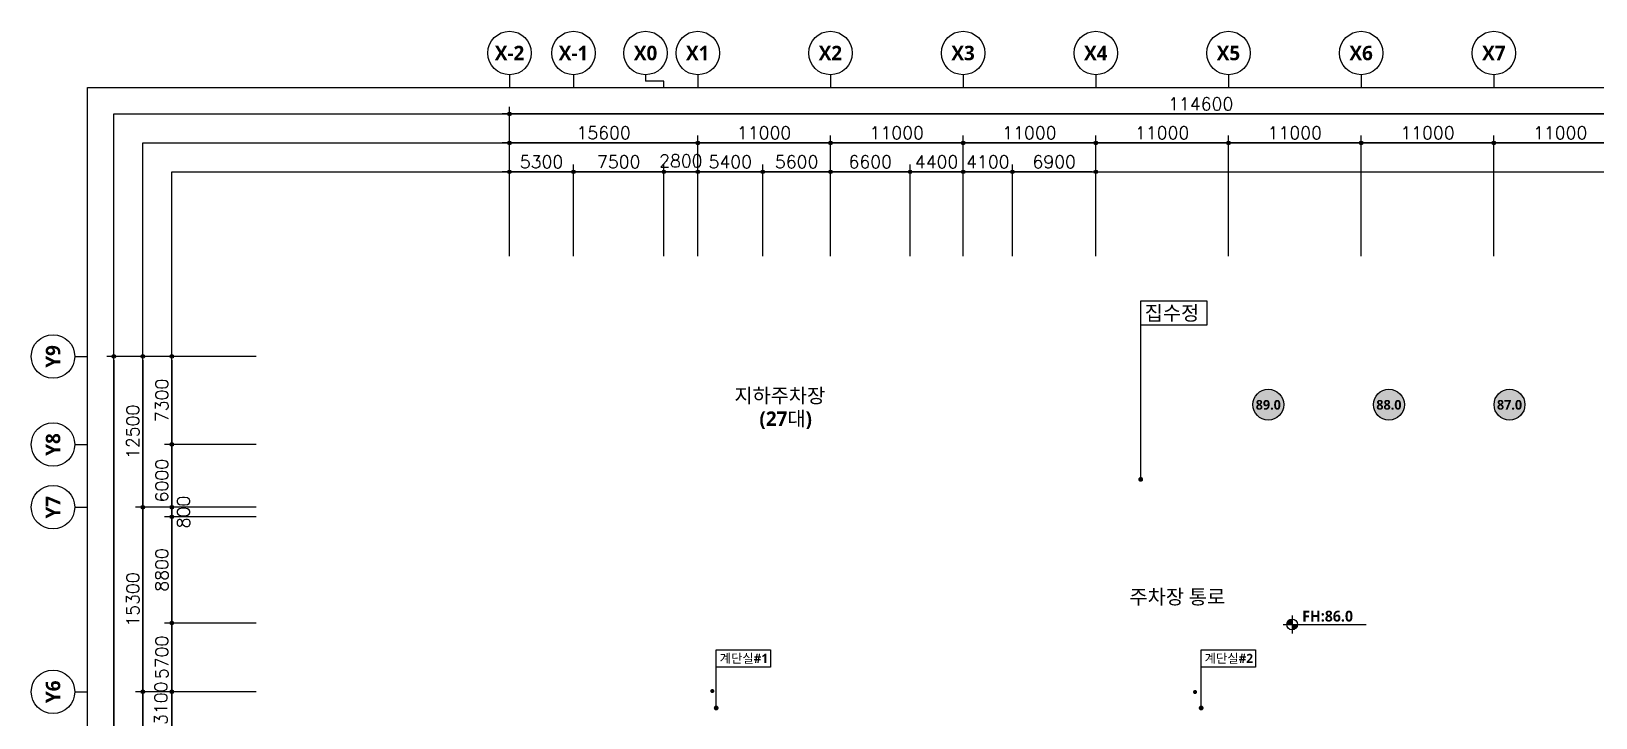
# Model space of a CAD drawing. Header units: millimetres. Extents: x 7833 to 190005487, y 7641 to 455456909.
# Drawn here: x 28132 to 157827, y 112766 to 169666 of the extents above; entities that cross this region are included whole.
import ezdxf
from ezdxf.enums import TextEntityAlignment as Align

# ---------------------------------------------------------------- set-up
doc = ezdxf.new("R2010")
doc.units = ezdxf.units.MM
doc.header["$LTSCALE"] = 200
doc.header["$MEASUREMENT"] = 0
doc.header["$PDSIZE"] = -10
doc.layers.get('0').update_dxf_attribs({"linetype": 'CONTINUOUS'})
doc.layers.get('Defpoints').update_dxf_attribs({"color": 153, "linetype": 'CONTINUOUS'})
for name, color, linetype in [('A-ANNO-TEXT2', 3, 'CONTINUOUS'), ('X-SEC-종$0$A-ST-AXIS-BUB', 7, 'CONTINUOUS'), ('도로레벨', 5, 'CONTINUOUS')]:
    doc.layers.add(name, color=color, linetype=linetype)
doc.layers.add('A-XXXX-SYMB', color=7, linetype='CONTINUOUS', lineweight=25)
doc.layers.add('Defpoint', color=161, linetype='CONTINUOUS', plot=False)
doc.styles.add('SH_대대리576', font='')
doc.styles.get("Standard").update_dxf_attribs({"font": 'SIMPLEX.shx'})
doc.styles.get('SH_대대리576').set_extended_font_data('NanumGothic', bold=True)
doc.dimstyles.new('SHP 600', dxfattribs={"dimscale": 300, "dimtxt": 3.5, "dimasz": 1, "dimexe": 2, "dimexo": 2, "dimgap": 1, "dimtad": 1, "dimdec": 0, "dimzin": 0, "dimdsep": 46, "dimtxsty": 'Standard', "dimblk": 'DIMDOT', "dimcen": 0.09, "dimclrt": 3, "dimadec": 0, "dimazin": 1, "dimtfac": 1, "dimtdec": 0, "dimtix": 1, "dimtmove": 2, "dimatfit": 0, "dimldrblk": 'DIMDOT', "dimfxl": 1, "dimtolj": 1, "dimtzin": 0, "dimarcsym": 0})

# ---------------------------------------------------------------- blocks, each defined once
blk = doc.blocks.new('DIMDOT')
at = {"color": 0}
blk.add_line((-2, 0), (2, 0), dxfattribs=at)
for radius in [0.5, 0.25]:
    blk.add_circle((0, 0), radius, dxfattribs=at)
blk = doc.blocks.new('*D1885')
at = {"color": 0, "lineweight": -2}
for p, q in [((46782, 142716), (34382, 142716)), ((34982, 142416), (34982, 58216)), ((46782, 57916), (34382, 57916))]:
    blk.add_line(p, q, dxfattribs=at)
at = {"layer": 'Defpoints', "color": 0}
for p in [(47382, 142716), (34982, 57916), (47382, 57916)]:
    blk.add_point(p, dxfattribs=at)
at = {"color": 0, "linetype": 'ByBlock', "lineweight": -2, "xscale": 300, "yscale": 300, "zscale": 300}
for p, rotation in [((34982, 142716), 90), ((34982, 57916), 270)]:
    blk.add_blockref('DIMDOT', p, dxfattribs=dict(at, rotation=rotation))
at = {"color": 3, "insert": (34156, 100316), "char_height": 1050, "attachment_point": 5, "rotation": 90}
blk.add_mtext('\\A1;84800', dxfattribs=at)
blk = doc.blocks.new('*D1890')
at = {"color": 0, "lineweight": -2}
for p, q in [((46782, 114916), (36782, 114916)), ((37382, 114616), (37382, 102716)), ((46782, 102416), (36782, 102416))]:
    blk.add_line(p, q, dxfattribs=at)
at = {"layer": 'Defpoints', "color": 0}
for p in [(47382, 114916), (37382, 102416), (47382, 102416)]:
    blk.add_point(p, dxfattribs=at)
at = {"color": 0, "linetype": 'ByBlock', "lineweight": -2, "xscale": 300, "yscale": 300, "zscale": 300}
for p, rotation in [((37382, 114916), 90), ((37382, 102416), 270)]:
    blk.add_blockref('DIMDOT', p, dxfattribs=dict(at, rotation=rotation))
at = {"color": 3, "insert": (36556, 108666), "char_height": 1050, "attachment_point": 5, "rotation": 90}
blk.add_mtext('\\A1;12500', dxfattribs=at)
blk = doc.blocks.new('*D1891')
at = {"color": 0, "lineweight": -2}
for p, q in [((46782, 130216), (36782, 130216)), ((37382, 129916), (37382, 115216)), ((46782, 114916), (36782, 114916))]:
    blk.add_line(p, q, dxfattribs=at)
at = {"layer": 'Defpoints', "color": 0}
for p in [(47382, 130216), (37382, 114916), (47382, 114916)]:
    blk.add_point(p, dxfattribs=at)
at = {"color": 0, "linetype": 'ByBlock', "lineweight": -2, "xscale": 300, "yscale": 300, "zscale": 300}
for p, rotation in [((37382, 130216), 90), ((37382, 114916), 270)]:
    blk.add_blockref('DIMDOT', p, dxfattribs=dict(at, rotation=rotation))
at = {"color": 3, "insert": (36556, 122566), "char_height": 1050, "attachment_point": 5, "rotation": 90}
blk.add_mtext('\\A1;15300', dxfattribs=at)
blk = doc.blocks.new('*D1892')
at = {"color": 0, "lineweight": -2}
for p, q in [((46782, 142716), (36782, 142716)), ((37382, 142416), (37382, 130516)), ((46782, 130216), (36782, 130216))]:
    blk.add_line(p, q, dxfattribs=at)
at = {"layer": 'Defpoints', "color": 0}
for p in [(47382, 142716), (37382, 130216), (47382, 130216)]:
    blk.add_point(p, dxfattribs=at)
at = {"color": 0, "linetype": 'ByBlock', "lineweight": -2, "xscale": 300, "yscale": 300, "zscale": 300}
for p, rotation in [((37382, 142716), 90), ((37382, 130216), 270)]:
    blk.add_blockref('DIMDOT', p, dxfattribs=dict(at, rotation=rotation))
at = {"color": 3, "insert": (36556, 136466), "char_height": 1050, "attachment_point": 5, "rotation": 90}
blk.add_mtext('\\A1;12500', dxfattribs=at)
blk = doc.blocks.new('*D1893')
at = {"color": 0, "lineweight": -2}
for p, q in [((46782, 135416), (39182, 135416)), ((39782, 135116), (39782, 129716)), ((46782, 129416), (39182, 129416))]:
    blk.add_line(p, q, dxfattribs=at)
at = {"layer": 'Defpoints', "color": 0}
for p in [(47382, 135416), (39782, 129416), (47382, 129416)]:
    blk.add_point(p, dxfattribs=at)
at = {"color": 0, "linetype": 'ByBlock', "lineweight": -2, "xscale": 300, "yscale": 300, "zscale": 300}
for p, rotation in [((39782, 135416), 90), ((39782, 129416), 270)]:
    blk.add_blockref('DIMDOT', p, dxfattribs=dict(at, rotation=rotation))
at = {"color": 3, "insert": (38956, 132416), "char_height": 1050, "attachment_point": 5, "rotation": 90}
blk.add_mtext('\\A1;6000', dxfattribs=at)
blk = doc.blocks.new('*D1894')
at = {"color": 0, "lineweight": -2}
for p, q in [((46782, 129416), (39182, 129416)), ((39782, 129116), (39782, 120916)), ((46782, 120616), (39182, 120616))]:
    blk.add_line(p, q, dxfattribs=at)
at = {"layer": 'Defpoints', "color": 0}
for p in [(47382, 129416), (39782, 120616), (47382, 120616)]:
    blk.add_point(p, dxfattribs=at)
at = {"color": 0, "linetype": 'ByBlock', "lineweight": -2, "xscale": 300, "yscale": 300, "zscale": 300}
for p, rotation in [((39782, 129416), 90), ((39782, 120616), 270)]:
    blk.add_blockref('DIMDOT', p, dxfattribs=dict(at, rotation=rotation))
at = {"color": 3, "insert": (38956, 125016), "char_height": 1050, "attachment_point": 5, "rotation": 90}
blk.add_mtext('\\A1;8800', dxfattribs=at)
blk = doc.blocks.new('*D1895')
at = {"color": 0, "lineweight": -2}
for p, q in [((46782, 120616), (39182, 120616)), ((39782, 120316), (39782, 115216)), ((46782, 114916), (39182, 114916))]:
    blk.add_line(p, q, dxfattribs=at)
at = {"layer": 'Defpoints', "color": 0}
for p in [(47382, 120616), (39782, 114916), (47382, 114916)]:
    blk.add_point(p, dxfattribs=at)
at = {"color": 0, "linetype": 'ByBlock', "lineweight": -2, "xscale": 300, "yscale": 300, "zscale": 300}
for p, rotation in [((39782, 120616), 90), ((39782, 114916), 270)]:
    blk.add_blockref('DIMDOT', p, dxfattribs=dict(at, rotation=rotation))
at = {"color": 3, "insert": (38956, 117766), "char_height": 1050, "attachment_point": 5, "rotation": 90}
blk.add_mtext('\\A1;5700', dxfattribs=at)
blk = doc.blocks.new('*D1896')
at = {"color": 0, "lineweight": -2}
for p, q in [((46782, 114916), (39182, 114916)), ((39782, 114616), (39782, 112116)), ((46782, 111816), (39182, 111816))]:
    blk.add_line(p, q, dxfattribs=at)
at = {"layer": 'Defpoints', "color": 0}
for p in [(47382, 114916), (39782, 111816), (47382, 111816)]:
    blk.add_point(p, dxfattribs=at)
at = {"color": 0, "linetype": 'ByBlock', "lineweight": -2, "xscale": 300, "yscale": 300, "zscale": 300}
for p, rotation in [((39782, 114916), 90), ((39782, 111816), 270)]:
    blk.add_blockref('DIMDOT', p, dxfattribs=dict(at, rotation=rotation))
at = {"color": 3, "insert": (38881, 113966), "char_height": 1050, "attachment_point": 5, "rotation": 90}
blk.add_mtext('\\A1;3100', dxfattribs=at)
blk = doc.blocks.new('*D1908')
at = {"color": 0, "lineweight": -2}
for p, q in [((46782, 142716), (39182, 142716)), ((39782, 142416), (39782, 135716)), ((46782, 135416), (39182, 135416))]:
    blk.add_line(p, q, dxfattribs=at)
at = {"layer": 'Defpoints', "color": 0}
for p in [(47382, 142716), (39782, 135416), (47382, 135416)]:
    blk.add_point(p, dxfattribs=at)
at = {"color": 0, "linetype": 'ByBlock', "lineweight": -2, "xscale": 300, "yscale": 300, "zscale": 300}
for p, rotation in [((39782, 142716), 90), ((39782, 135416), 270)]:
    blk.add_blockref('DIMDOT', p, dxfattribs=dict(at, rotation=rotation))
at = {"color": 3, "insert": (38956, 139066), "char_height": 1050, "attachment_point": 5, "rotation": 90}
blk.add_mtext('\\A1;7300', dxfattribs=at)
blk = doc.blocks.new('*D1909')
at = {"color": 0, "lineweight": -2}
for p, q in [((67782, 151016), (67782, 163416)), ((182382, 151016), (182382, 163416)), ((182082, 162816), (68082, 162816))]:
    blk.add_line(p, q, dxfattribs=at)
at = {"layer": 'Defpoints', "color": 0}
for p in [(67782, 162816), (67782, 150416), (182382, 150416)]:
    blk.add_point(p, dxfattribs=at)
at = {"color": 0, "linetype": 'ByBlock', "lineweight": -2, "xscale": 300, "yscale": 300, "zscale": 300, "rotation": 180}
blk.add_blockref('DIMDOT', (67782, 162816), dxfattribs=at)
at = {"color": 0, "linetype": 'ByBlock', "lineweight": -2, "xscale": 300, "yscale": 300, "zscale": 300}
blk.add_blockref('DIMDOT', (182382, 162816), dxfattribs=at)
at = {"color": 3, "insert": (125082, 163642), "char_height": 1050, "attachment_point": 5}
blk.add_mtext('\\A1;114600', dxfattribs=at)
blk = doc.blocks.new('*D1910')
at = {"color": 0, "lineweight": -2}
for p, q in [((83382, 151016), (83382, 161016)), ((94382, 151016), (94382, 161016)), ((94082, 160416), (83682, 160416))]:
    blk.add_line(p, q, dxfattribs=at)
at = {"layer": 'Defpoints', "color": 0}
for p in [(83382, 160416), (83382, 150416), (94382, 150416)]:
    blk.add_point(p, dxfattribs=at)
at = {"color": 0, "linetype": 'ByBlock', "lineweight": -2, "xscale": 300, "yscale": 300, "zscale": 300, "rotation": 180}
blk.add_blockref('DIMDOT', (83382, 160416), dxfattribs=at)
at = {"color": 0, "linetype": 'ByBlock', "lineweight": -2, "xscale": 300, "yscale": 300, "zscale": 300}
blk.add_blockref('DIMDOT', (94382, 160416), dxfattribs=at)
at = {"color": 3, "insert": (88882, 161242), "char_height": 1050, "attachment_point": 5}
blk.add_mtext('\\A1;11000', dxfattribs=at)
blk = doc.blocks.new('*D1911')
at = {"color": 0, "lineweight": -2}
for p, q in [((94382, 151016), (94382, 161016)), ((105382, 151016), (105382, 161016)), ((105082, 160416), (94682, 160416))]:
    blk.add_line(p, q, dxfattribs=at)
at = {"layer": 'Defpoints', "color": 0}
for p in [(94382, 160416), (94382, 150416), (105382, 150416)]:
    blk.add_point(p, dxfattribs=at)
at = {"color": 0, "linetype": 'ByBlock', "lineweight": -2, "xscale": 300, "yscale": 300, "zscale": 300, "rotation": 180}
blk.add_blockref('DIMDOT', (94382, 160416), dxfattribs=at)
at = {"color": 0, "linetype": 'ByBlock', "lineweight": -2, "xscale": 300, "yscale": 300, "zscale": 300}
blk.add_blockref('DIMDOT', (105382, 160416), dxfattribs=at)
at = {"color": 3, "insert": (99882, 161242), "char_height": 1050, "attachment_point": 5}
blk.add_mtext('\\A1;11000', dxfattribs=at)
blk = doc.blocks.new('*D1912')
at = {"color": 0, "lineweight": -2}
for p, q in [((105382, 151016), (105382, 161016)), ((116382, 151016), (116382, 161016)), ((116082, 160416), (105682, 160416))]:
    blk.add_line(p, q, dxfattribs=at)
at = {"layer": 'Defpoints', "color": 0}
for p in [(105382, 160416), (105382, 150416), (116382, 150416)]:
    blk.add_point(p, dxfattribs=at)
at = {"color": 0, "linetype": 'ByBlock', "lineweight": -2, "xscale": 300, "yscale": 300, "zscale": 300, "rotation": 180}
blk.add_blockref('DIMDOT', (105382, 160416), dxfattribs=at)
at = {"color": 0, "linetype": 'ByBlock', "lineweight": -2, "xscale": 300, "yscale": 300, "zscale": 300}
blk.add_blockref('DIMDOT', (116382, 160416), dxfattribs=at)
at = {"color": 3, "insert": (110882, 161242), "char_height": 1050, "attachment_point": 5}
blk.add_mtext('\\A1;11000', dxfattribs=at)
blk = doc.blocks.new('*D1913')
at = {"color": 0, "lineweight": -2}
for p, q in [((116382, 151016), (116382, 161016)), ((127382, 151016), (127382, 161016)), ((127082, 160416), (116682, 160416))]:
    blk.add_line(p, q, dxfattribs=at)
at = {"layer": 'Defpoints', "color": 0}
for p in [(116382, 160416), (116382, 150416), (127382, 150416)]:
    blk.add_point(p, dxfattribs=at)
at = {"color": 0, "linetype": 'ByBlock', "lineweight": -2, "xscale": 300, "yscale": 300, "zscale": 300, "rotation": 180}
blk.add_blockref('DIMDOT', (116382, 160416), dxfattribs=at)
at = {"color": 0, "linetype": 'ByBlock', "lineweight": -2, "xscale": 300, "yscale": 300, "zscale": 300}
blk.add_blockref('DIMDOT', (127382, 160416), dxfattribs=at)
at = {"color": 3, "insert": (121882, 161242), "char_height": 1050, "attachment_point": 5}
blk.add_mtext('\\A1;11000', dxfattribs=at)
blk = doc.blocks.new('*D1914')
at = {"color": 0, "lineweight": -2}
for p, q in [((127382, 151016), (127382, 161016)), ((138382, 151016), (138382, 161016)), ((138082, 160416), (127682, 160416))]:
    blk.add_line(p, q, dxfattribs=at)
at = {"layer": 'Defpoints', "color": 0}
for p in [(127382, 160416), (127382, 150416), (138382, 150416)]:
    blk.add_point(p, dxfattribs=at)
at = {"color": 0, "linetype": 'ByBlock', "lineweight": -2, "xscale": 300, "yscale": 300, "zscale": 300, "rotation": 180}
blk.add_blockref('DIMDOT', (127382, 160416), dxfattribs=at)
at = {"color": 0, "linetype": 'ByBlock', "lineweight": -2, "xscale": 300, "yscale": 300, "zscale": 300}
blk.add_blockref('DIMDOT', (138382, 160416), dxfattribs=at)
at = {"color": 3, "insert": (132882, 161242), "char_height": 1050, "attachment_point": 5}
blk.add_mtext('\\A1;11000', dxfattribs=at)
blk = doc.blocks.new('*D1915')
at = {"color": 0, "lineweight": -2}
for p, q in [((138382, 151016), (138382, 161016)), ((149382, 151016), (149382, 161016)), ((149082, 160416), (138682, 160416))]:
    blk.add_line(p, q, dxfattribs=at)
at = {"layer": 'Defpoints', "color": 0}
for p in [(138382, 160416), (138382, 150416), (149382, 150416)]:
    blk.add_point(p, dxfattribs=at)
at = {"color": 0, "linetype": 'ByBlock', "lineweight": -2, "xscale": 300, "yscale": 300, "zscale": 300, "rotation": 180}
blk.add_blockref('DIMDOT', (138382, 160416), dxfattribs=at)
at = {"color": 0, "linetype": 'ByBlock', "lineweight": -2, "xscale": 300, "yscale": 300, "zscale": 300}
blk.add_blockref('DIMDOT', (149382, 160416), dxfattribs=at)
at = {"color": 3, "insert": (143882, 161242), "char_height": 1050, "attachment_point": 5}
blk.add_mtext('\\A1;11000', dxfattribs=at)
blk = doc.blocks.new('*D1916')
at = {"color": 0, "lineweight": -2}
for p, q in [((149382, 151016), (149382, 161016)), ((160382, 151016), (160382, 161016)), ((160082, 160416), (149682, 160416))]:
    blk.add_line(p, q, dxfattribs=at)
at = {"layer": 'Defpoints', "color": 0}
for p in [(149382, 160416), (149382, 150416), (160382, 150416)]:
    blk.add_point(p, dxfattribs=at)
at = {"color": 0, "linetype": 'ByBlock', "lineweight": -2, "xscale": 300, "yscale": 300, "zscale": 300, "rotation": 180}
blk.add_blockref('DIMDOT', (149382, 160416), dxfattribs=at)
at = {"color": 0, "linetype": 'ByBlock', "lineweight": -2, "xscale": 300, "yscale": 300, "zscale": 300}
blk.add_blockref('DIMDOT', (160382, 160416), dxfattribs=at)
at = {"color": 3, "insert": (154882, 161242), "char_height": 1050, "attachment_point": 5}
blk.add_mtext('\\A1;11000', dxfattribs=at)
blk = doc.blocks.new('*D1919')
at = {"color": 0, "lineweight": -2}
for p, q in [((67782, 151016), (67782, 161016)), ((83382, 151016), (83382, 161016)), ((83082, 160416), (68082, 160416))]:
    blk.add_line(p, q, dxfattribs=at)
at = {"layer": 'Defpoints', "color": 0}
for p in [(67782, 160416), (67782, 150416), (83382, 150416)]:
    blk.add_point(p, dxfattribs=at)
at = {"color": 0, "linetype": 'ByBlock', "lineweight": -2, "xscale": 300, "yscale": 300, "zscale": 300, "rotation": 180}
blk.add_blockref('DIMDOT', (67782, 160416), dxfattribs=at)
at = {"color": 0, "linetype": 'ByBlock', "lineweight": -2, "xscale": 300, "yscale": 300, "zscale": 300}
blk.add_blockref('DIMDOT', (83382, 160416), dxfattribs=at)
at = {"color": 3, "insert": (75582, 161242), "char_height": 1050, "attachment_point": 5}
blk.add_mtext('\\A1;15600', dxfattribs=at)
blk = doc.blocks.new('*D1920')
at = {"color": 0, "lineweight": -2}
for p, q in [((67782, 151016), (67782, 158616)), ((73082, 151016), (73082, 158616)), ((72782, 158016), (68082, 158016))]:
    blk.add_line(p, q, dxfattribs=at)
at = {"layer": 'Defpoints', "color": 0}
for p in [(67782, 158016), (67782, 150416), (73082, 150416)]:
    blk.add_point(p, dxfattribs=at)
at = {"color": 0, "linetype": 'ByBlock', "lineweight": -2, "xscale": 300, "yscale": 300, "zscale": 300, "rotation": 180}
blk.add_blockref('DIMDOT', (67782, 158016), dxfattribs=at)
at = {"color": 0, "linetype": 'ByBlock', "lineweight": -2, "xscale": 300, "yscale": 300, "zscale": 300}
blk.add_blockref('DIMDOT', (73082, 158016), dxfattribs=at)
at = {"color": 3, "insert": (70432, 158842), "char_height": 1050, "attachment_point": 5}
blk.add_mtext('\\A1;5300', dxfattribs=at)
blk = doc.blocks.new('*D1921')
at = {"color": 0, "lineweight": -2}
for p, q in [((73082, 151016), (73082, 158616)), ((80582, 151016), (80582, 158616)), ((80282, 158016), (73382, 158016))]:
    blk.add_line(p, q, dxfattribs=at)
at = {"layer": 'Defpoints', "color": 0}
for p in [(73082, 158016), (73082, 150416), (80582, 150416)]:
    blk.add_point(p, dxfattribs=at)
at = {"color": 0, "linetype": 'ByBlock', "lineweight": -2, "xscale": 300, "yscale": 300, "zscale": 300, "rotation": 180}
blk.add_blockref('DIMDOT', (73082, 158016), dxfattribs=at)
at = {"color": 0, "linetype": 'ByBlock', "lineweight": -2, "xscale": 300, "yscale": 300, "zscale": 300}
blk.add_blockref('DIMDOT', (80582, 158016), dxfattribs=at)
at = {"color": 3, "insert": (76832, 158842), "char_height": 1050, "attachment_point": 5}
blk.add_mtext('\\A1;7500', dxfattribs=at)
blk = doc.blocks.new('*D1922')
at = {"color": 0, "lineweight": -2}
for p, q in [((80582, 151016), (80582, 158616)), ((83382, 151016), (83382, 158616)), ((83082, 158016), (80882, 158016))]:
    blk.add_line(p, q, dxfattribs=at)
at = {"layer": 'Defpoints', "color": 0}
for p in [(80582, 158016), (80582, 150416), (83382, 150416)]:
    blk.add_point(p, dxfattribs=at)
at = {"color": 0, "linetype": 'ByBlock', "lineweight": -2, "xscale": 300, "yscale": 300, "zscale": 300, "rotation": 180}
blk.add_blockref('DIMDOT', (80582, 158016), dxfattribs=at)
at = {"color": 0, "linetype": 'ByBlock', "lineweight": -2, "xscale": 300, "yscale": 300, "zscale": 300}
blk.add_blockref('DIMDOT', (83382, 158016), dxfattribs=at)
at = {"color": 3, "insert": (81982, 158917), "char_height": 1050, "attachment_point": 5}
blk.add_mtext('\\A1;2800', dxfattribs=at)
blk = doc.blocks.new('*D1923')
at = {"color": 0, "lineweight": -2}
for p, q in [((83382, 151016), (83382, 158616)), ((88782, 151016), (88782, 158616)), ((88482, 158016), (83682, 158016))]:
    blk.add_line(p, q, dxfattribs=at)
at = {"layer": 'Defpoints', "color": 0}
for p in [(83382, 158016), (83382, 150416), (88782, 150416)]:
    blk.add_point(p, dxfattribs=at)
at = {"color": 0, "linetype": 'ByBlock', "lineweight": -2, "xscale": 300, "yscale": 300, "zscale": 300, "rotation": 180}
blk.add_blockref('DIMDOT', (83382, 158016), dxfattribs=at)
at = {"color": 0, "linetype": 'ByBlock', "lineweight": -2, "xscale": 300, "yscale": 300, "zscale": 300}
blk.add_blockref('DIMDOT', (88782, 158016), dxfattribs=at)
at = {"color": 3, "insert": (86082, 158842), "char_height": 1050, "attachment_point": 5}
blk.add_mtext('\\A1;5400', dxfattribs=at)
blk = doc.blocks.new('*D1924')
at = {"color": 0, "lineweight": -2}
for p, q in [((88782, 151016), (88782, 158616)), ((94382, 151016), (94382, 158616)), ((94082, 158016), (89082, 158016))]:
    blk.add_line(p, q, dxfattribs=at)
at = {"layer": 'Defpoints', "color": 0}
for p in [(88782, 158016), (88782, 150416), (94382, 150416)]:
    blk.add_point(p, dxfattribs=at)
at = {"color": 0, "linetype": 'ByBlock', "lineweight": -2, "xscale": 300, "yscale": 300, "zscale": 300, "rotation": 180}
blk.add_blockref('DIMDOT', (88782, 158016), dxfattribs=at)
at = {"color": 0, "linetype": 'ByBlock', "lineweight": -2, "xscale": 300, "yscale": 300, "zscale": 300}
blk.add_blockref('DIMDOT', (94382, 158016), dxfattribs=at)
at = {"color": 3, "insert": (91582, 158842), "char_height": 1050, "attachment_point": 5}
blk.add_mtext('\\A1;5600', dxfattribs=at)
blk = doc.blocks.new('*D1925')
at = {"color": 0, "lineweight": -2}
for p, q in [((94382, 151016), (94382, 158616)), ((100982, 151016), (100982, 158616)), ((100682, 158016), (94682, 158016))]:
    blk.add_line(p, q, dxfattribs=at)
at = {"layer": 'Defpoints', "color": 0}
for p in [(94382, 158016), (94382, 150416), (100982, 150416)]:
    blk.add_point(p, dxfattribs=at)
at = {"color": 0, "linetype": 'ByBlock', "lineweight": -2, "xscale": 300, "yscale": 300, "zscale": 300, "rotation": 180}
blk.add_blockref('DIMDOT', (94382, 158016), dxfattribs=at)
at = {"color": 0, "linetype": 'ByBlock', "lineweight": -2, "xscale": 300, "yscale": 300, "zscale": 300}
blk.add_blockref('DIMDOT', (100982, 158016), dxfattribs=at)
at = {"color": 3, "insert": (97682, 158842), "char_height": 1050, "attachment_point": 5}
blk.add_mtext('\\A1;6600', dxfattribs=at)
blk = doc.blocks.new('*D1926')
at = {"color": 0, "lineweight": -2}
for p, q in [((100982, 151016), (100982, 158616)), ((105382, 151016), (105382, 158616)), ((105082, 158016), (101282, 158016))]:
    blk.add_line(p, q, dxfattribs=at)
at = {"layer": 'Defpoints', "color": 0}
for p in [(100982, 158016), (100982, 150416), (105382, 150416)]:
    blk.add_point(p, dxfattribs=at)
at = {"color": 0, "linetype": 'ByBlock', "lineweight": -2, "xscale": 300, "yscale": 300, "zscale": 300, "rotation": 180}
blk.add_blockref('DIMDOT', (100982, 158016), dxfattribs=at)
at = {"color": 0, "linetype": 'ByBlock', "lineweight": -2, "xscale": 300, "yscale": 300, "zscale": 300}
blk.add_blockref('DIMDOT', (105382, 158016), dxfattribs=at)
at = {"color": 3, "insert": (103182, 158842), "char_height": 1050, "attachment_point": 5}
blk.add_mtext('\\A1;4400', dxfattribs=at)
blk = doc.blocks.new('*D1927')
at = {"color": 0, "lineweight": -2}
for p, q in [((105382, 151016), (105382, 158616)), ((109482, 151016), (109482, 158616)), ((109182, 158016), (105682, 158016))]:
    blk.add_line(p, q, dxfattribs=at)
at = {"layer": 'Defpoints', "color": 0}
for p in [(105382, 158016), (105382, 150416), (109482, 150416)]:
    blk.add_point(p, dxfattribs=at)
at = {"color": 0, "linetype": 'ByBlock', "lineweight": -2, "xscale": 300, "yscale": 300, "zscale": 300, "rotation": 180}
blk.add_blockref('DIMDOT', (105382, 158016), dxfattribs=at)
at = {"color": 0, "linetype": 'ByBlock', "lineweight": -2, "xscale": 300, "yscale": 300, "zscale": 300}
blk.add_blockref('DIMDOT', (109482, 158016), dxfattribs=at)
at = {"color": 3, "insert": (107432, 158842), "char_height": 1050, "attachment_point": 5}
blk.add_mtext('\\A1;4100', dxfattribs=at)
blk = doc.blocks.new('*D1928')
at = {"color": 0, "lineweight": -2}
for p, q in [((109482, 151016), (109482, 158616)), ((116382, 151016), (116382, 158616)), ((116082, 158016), (109782, 158016))]:
    blk.add_line(p, q, dxfattribs=at)
at = {"layer": 'Defpoints', "color": 0}
for p in [(109482, 158016), (109482, 150416), (116382, 150416)]:
    blk.add_point(p, dxfattribs=at)
at = {"color": 0, "linetype": 'ByBlock', "lineweight": -2, "xscale": 300, "yscale": 300, "zscale": 300, "rotation": 180}
blk.add_blockref('DIMDOT', (109482, 158016), dxfattribs=at)
at = {"color": 0, "linetype": 'ByBlock', "lineweight": -2, "xscale": 300, "yscale": 300, "zscale": 300}
blk.add_blockref('DIMDOT', (116382, 158016), dxfattribs=at)
at = {"color": 3, "insert": (112932, 158842), "char_height": 1050, "attachment_point": 5}
blk.add_mtext('\\A1;6900', dxfattribs=at)
blk = doc.blocks.new('X-SEC-종$0$A-ST-AXIS-BUB-1')
at = {"layer": 'X-SEC-종$0$A-ST-AXIS-BUB'}
blk.add_line((0, 350), (0, 0), dxfattribs=at)
blk.add_circle((0, 950), 600, dxfattribs=at)
blk = doc.blocks.new('A$C75C439D1')
at = {"layer": 'X-SEC-종$0$A-ST-AXIS-BUB'}
blk.add_line((1800, 1050, -103000), (1800, 525, -103000), dxfattribs=at)
at = {"layer": 'X-SEC-종$0$A-ST-AXIS-BUB', "elevation": -103000}
blk.add_lwpolyline([(3323, 0), (3323, 525), (1800, 525)], dxfattribs=at)
at = {"layer": 'X-SEC-종$0$A-ST-AXIS-BUB'}
blk.add_circle((1800, 2850, -103000), 1800, dxfattribs=at)
blk = doc.blocks.new('A$C2E1A0DD2')
at = {"layer": 'A-XXXX-SYMB'}
h = blk.add_hatch(color=256, dxfattribs=at)
h.paths.add_polyline_path([(750, 1200, 0.4142136), (300, 750), (750, 750)])
h.paths.add_polyline_path([(1200, 750), (750, 750), (750, 300, 0.4142136)])
for p, q in [((750, 1500), (750, 0)), ((0, 750), (1500, 750))]:
    blk.add_line(p, q, dxfattribs=at)
blk.add_circle((750, 750), 450, dxfattribs=at)
blk = doc.blocks.new('A$C19A65A13')
at = {"layer": 'A-XXXX-SYMB'}
blk.add_line((1500, 750), (6891, 750), dxfattribs=at)
blk.add_blockref('A$C2E1A0DD2', (0, 0), dxfattribs=at)
blk = doc.blocks.new('*D1930')
at = {"color": 0, "lineweight": -2}
for p, q in [((46782, 130216), (39182, 130216)), ((39782, 130516), (39782, 130816)), ((39782, 130216), (39782, 129416)), ((46782, 129416), (39182, 129416)), ((39782, 129116), (39782, 128816))]:
    blk.add_line(p, q, dxfattribs=at)
at = {"layer": 'Defpoints', "color": 0}
for p in [(47382, 130216), (39782, 129416), (47382, 129416)]:
    blk.add_point(p, dxfattribs=at)
at = {"color": 0, "linetype": 'ByBlock', "lineweight": -2, "xscale": 300, "yscale": 300, "zscale": 300}
for p, rotation in [((39782, 130216), 270), ((39782, 129416), 90)]:
    blk.add_blockref('DIMDOT', p, dxfattribs=dict(at, rotation=rotation))
at = {"color": 3, "insert": (40756, 129816), "char_height": 1050, "attachment_point": 5, "rotation": 90}
blk.add_mtext('\\A1;800', dxfattribs=at)

msp = doc.modelspace()

# ---------------------------------------------------------------- hatches: boundary and pattern name
at = {"layer": '도로레벨', "linetype": 'Continuous', "true_color": 0xffffff}
h = msp.add_hatch(color=7, dxfattribs=at)
edge = h.paths.add_edge_path()
edge.add_arc((130681.8, 138716.3), 1279.4, 0, 360)
h = msp.add_hatch(color=7, dxfattribs=at)
edge = h.paths.add_edge_path()
edge.add_arc((140681.8, 138716.3), 1279.4, 0, 360)
h = msp.add_hatch(color=7, dxfattribs=at)
edge = h.paths.add_edge_path()
edge.add_arc((150681.8, 138716.3), 1279.4, 0, 360)

# ---------------------------------------------------------------- linework, layer by layer
at = {"elevation": 103000}
for points in [[(120106.4, 147315.6), (125600, 147315.6), (125600, 145297.4), (120106.4, 145297.4)], [(84912.8, 118395.3), (89422.8, 118395.3), (89422.8, 116965.3), (84912.8, 116965.3)], [(125116.8, 118395.3), (129626.8, 118395.3), (129626.8, 116965.3), (125116.8, 116965.3)]]:
    msp.add_lwpolyline(points, close=True, dxfattribs=at)
for points in [[(120106.4, 132523.9), (120106.4, 145297.4)], [(84912.8, 113570.3), (84912.8, 116965.3)], [(125116.8, 113570.3), (125116.8, 116965.3)]]:
    msp.add_lwpolyline(points, dxfattribs=at)
at = {"const_width": 200, "elevation": 103000}
for points in [[(120006.4, 132523.9, 1), (120206.4, 132523.9, 1)], [(84812.8, 113570.3, 1), (85012.8, 113570.3, 1)], [(125016.8, 113570.3, 1), (125216.8, 113570.3, 1)]]:
    msp.add_lwpolyline(points, format="xyb", close=True, dxfattribs=at)
at = {"color": 12, "const_width": 168.8, "elevation": 103000}
for points in [[(84504.8, 114975.7, 1), (84673.6, 114975.7, 1)], [(124525.3, 114895.7, 1), (124694, 114895.7, 1)]]:
    msp.add_lwpolyline(points, format="xyb", close=True, dxfattribs=at)
at = {"layer": 'Defpoint', "elevation": 103000}
for points in [[(203981.8, 36444.9), (32781.8, 36444.9), (32781.8, 165016.3), (203981.8, 165016.3)], [(201781.8, 38644.9), (34981.8, 38644.9), (34981.8, 162816.3), (201781.8, 162816.3)], [(199381.8, 41044.9), (37381.8, 41044.9), (37381.8, 160416.3), (199381.8, 160416.3)], [(196981.8, 43444.9), (39781.8, 43444.9), (39781.8, 158016.3), (196981.8, 158016.3)]]:
    msp.add_lwpolyline(points, close=True, dxfattribs=at)
at = {"layer": '도로레벨', "color": 7, "linetype": 'Continuous'}
for centre in [(130681.8, 138716.3, 103000), (140681.8, 138716.3, 103000), (150681.8, 138716.3, 103000)]:
    msp.add_circle(centre, 1279.4, dxfattribs=at)

# ---------------------------------------------------------------- block references
msp.add_blockref('A$C19A65A13', (131907.1, 119745.3, 103000))
at = {"layer": 'X-SEC-종$0$A-ST-AXIS-BUB', "xscale": 3, "yscale": 3, "zscale": 3}
for p in [(67781.8, 165016.3, 103000), (73081.8, 165016.3, 103000), (83381.8, 165016.3, 103000), (94381.8, 165016.3, 103000), (105381.8, 165016.3, 103000), (116381.8, 165016.3, 103000), (127381.8, 165016.3, 103000), (138381.8, 165016.3, 103000), (149381.8, 165016.3, 103000)]:
    msp.add_blockref('X-SEC-종$0$A-ST-AXIS-BUB-1', p, dxfattribs=at)
at = {"layer": 'X-SEC-종$0$A-ST-AXIS-BUB'}
msp.add_blockref('A$C75C439D1', (77258.9, 165016.3), dxfattribs=at)
at = {"layer": 'X-SEC-종$0$A-ST-AXIS-BUB', "xscale": 3, "yscale": 3, "zscale": 3, "rotation": 90}
for p in [(32781.8, 142716.3, 103000), (32781.8, 135416.3, 103000), (32781.8, 130216.3, 103000), (32781.8, 114916.3, 103000)]:
    msp.add_blockref('X-SEC-종$0$A-ST-AXIS-BUB-1', p, dxfattribs=at)

# ---------------------------------------------------------------- texts
at = {"color": 1, "style": 'SH_대대리576'}
msp.add_text('FH:86.0', height=900, dxfattribs=at).set_placement((133488.4, 121186.3, 103000), align=Align.MIDDLE_LEFT)
at = {"layer": 'A-ANNO-TEXT2', "style": 'SH_대대리576'}
for s, height, p in [('집수정', 1200, (120440.5, 145709.8, 103000)), ('지하주차장', 1200, (86419.4, 138864.5, 103000)), ('(27대)', 1200, (88496.7, 136952.9, 103000)), ('주차장 통로', 1200, (119172.7, 122184.9, 103000)), ('계단실#1', 750, (85201.6, 117315.1, 103000)), ('계단실#2', 750, (125405.7, 117315.1, 103000))]:
    msp.add_text(s, height=height, dxfattribs=at).set_placement(p)
at = {"layer": 'A-ANNO-TEXT2', "color": 6, "style": 'SH_대대리576'}
for s, p in [('89.0', (130682.4, 138703.1, 103000)), ('88.0', (140682.4, 138703.1, 103000)), ('87.0', (150682.4, 138703.1, 103000))]:
    msp.add_text(s, height=800, dxfattribs=at).set_placement(p, align=Align.MIDDLE_CENTER)
at = {"layer": 'X-SEC-종$0$A-ST-AXIS-BUB', "style": 'SH_대대리576'}
for s, p in [('X-2', (67781.8, 167866.3, 103000)), ('X-1', (73081.8, 167866.3, 103000)), ('X0', (79058.9, 167866.3, 103000)), ('X1', (83381.8, 167866.3, 103000)), ('X2', (94381.8, 167866.3, 103000)), ('X3', (105381.8, 167866.3, 103000)), ('X4', (116381.8, 167866.3, 103000)), ('X5', (127381.8, 167866.3, 103000)), ('X6', (138381.8, 167866.3, 103000)), ('X7', (149381.8, 167866.3, 103000))]:
    msp.add_text(s, height=1200, dxfattribs=at).set_placement(p, align=Align.MIDDLE_CENTER)
for s, p in [('Y9', (29931.8, 142716.3, 103000)), ('Y8', (29931.8, 135416.3, 103000)), ('Y7', (29931.8, 130216.3, 103000)), ('Y6', (29931.8, 114916.3, 103000))]:
    msp.add_text(s, height=1200, rotation=90, dxfattribs=at).set_placement(p, align=Align.MIDDLE_CENTER)

# ---------------------------------------------------------------- dimensions: what is measured, and where the dimension line sits
for base, p1, p2, picture, middle in [((67781.8, 162816.3, 103000), (182381.8, 150416.3, 103000), (67781.8, 150416.3, 103000), '*D1909', (125081.8, 163642, 103000)), ((67781.8, 160416.3, 103000), (83381.8, 150416.3, 103000), (67781.8, 150416.3, 103000), '*D1919', (75581.8, 161242, 103000)), ((83381.8, 160416.3, 103000), (94381.8, 150416.3, 103000), (83381.8, 150416.3, 103000), '*D1910', (88881.8, 161242, 103000)), ((94381.8, 160416.3, 103000), (105381.8, 150416.3, 103000), (94381.8, 150416.3, 103000), '*D1911', (99881.8, 161242, 103000)), ((105381.8, 160416.3, 103000), (116381.8, 150416.3, 103000), (105381.8, 150416.3, 103000), '*D1912', (110881.8, 161242, 103000)), ((116381.8, 160416.3, 103000), (127381.8, 150416.3, 103000), (116381.8, 150416.3, 103000), '*D1913', (121881.8, 161242, 103000)), ((127381.8, 160416.3, 103000), (138381.8, 150416.3, 103000), (127381.8, 150416.3, 103000), '*D1914', (132881.8, 161242, 103000)), ((138381.8, 160416.3, 103000), (149381.8, 150416.3, 103000), (138381.8, 150416.3, 103000), '*D1915', (143881.8, 161242, 103000)), ((149381.8, 160416.3, 103000), (160381.8, 150416.3, 103000), (149381.8, 150416.3, 103000), '*D1916', (154881.8, 161242, 103000)), ((67781.8, 158016.3, 103000), (73081.8, 150416.3, 103000), (67781.8, 150416.3, 103000), '*D1920', (70431.8, 158842, 103000)), ((73081.8, 158016.3, 103000), (80581.8, 150416.3, 103000), (73081.8, 150416.3, 103000), '*D1921', (76831.8, 158842, 103000)), ((83381.8, 158016.3, 103000), (88781.8, 150416.3, 103000), (83381.8, 150416.3, 103000), '*D1923', (86081.8, 158842, 103000)), ((88781.8, 158016.3, 103000), (94381.8, 150416.3, 103000), (88781.8, 150416.3, 103000), '*D1924', (91581.8, 158842, 103000)), ((94381.8, 158016.3, 103000), (100981.8, 150416.3, 103000), (94381.8, 150416.3, 103000), '*D1925', (97681.8, 158842, 103000)), ((100981.8, 158016.3, 103000), (105381.8, 150416.3, 103000), (100981.8, 150416.3, 103000), '*D1926', (103181.8, 158842, 103000)), ((105381.8, 158016.3, 103000), (109481.8, 150416.3, 103000), (105381.8, 150416.3, 103000), '*D1927', (107431.8, 158842, 103000)), ((109481.8, 158016.3, 103000), (116381.8, 150416.3, 103000), (109481.8, 150416.3, 103000), '*D1928', (112931.8, 158842, 103000))]:
    dim = msp.add_linear_dim(base=base, p1=p1, p2=p2, dimstyle='SHP 600')
    dim.commit()
    dim.dimension.update_dxf_attribs({"geometry": picture, "text_midpoint": middle})
dim = msp.add_linear_dim(base=(80581.8, 158016.3, 103000), p1=(83381.8, 150416.3, 103000), p2=(80581.8, 150416.3, 103000), dimstyle='SHP 600')
dim.commit()
dim.dimension.update_dxf_attribs({"geometry": '*D1922', "text_midpoint": (81981.8, 158917, 103000), "dimtype": 160})
for base, p1, p2, picture, middle in [((34981.8, 57916.3, 103000), (47381.8, 142716.3, 103000), (47381.8, 57916.3, 103000), '*D1885', (34156.1, 100316.3, 103000)), ((37381.8, 130216.3, 103000), (47381.8, 142716.3, 103000), (47381.8, 130216.3, 103000), '*D1892', (36556.1, 136466.3, 103000)), ((39781.8, 135416.3, 103000), (47381.8, 142716.3, 103000), (47381.8, 135416.3, 103000), '*D1908', (38956.1, 139066.3, 103000)), ((39781.8, 129416.3, 103000), (47381.8, 135416.3, 103000), (47381.8, 129416.3, 103000), '*D1893', (38956.1, 132416.3, 103000)), ((37381.8, 114916.3, 103000), (47381.8, 130216.3, 103000), (47381.8, 114916.3, 103000), '*D1891', (36556.1, 122566.3, 103000)), ((39781.8, 120616.3, 103000), (47381.8, 129416.3, 103000), (47381.8, 120616.3, 103000), '*D1894', (38956.1, 125016.3, 103000)), ((39781.8, 114916.3, 103000), (47381.8, 120616.3, 103000), (47381.8, 114916.3, 103000), '*D1895', (38956.1, 117766.3, 103000)), ((37381.8, 102416.3, 103000), (47381.8, 114916.3, 103000), (47381.8, 102416.3, 103000), '*D1890', (36556.1, 108666.3, 103000))]:
    dim = msp.add_linear_dim(base=base, p1=p1, p2=p2, angle=90, dimstyle='SHP 600')
    dim.commit()
    dim.dimension.update_dxf_attribs({"geometry": picture, "text_midpoint": middle})
for base, p1, p2, picture, middle in [((39781.8, 129416.3, 103000), (47381.8, 130216.3, 103000), (47381.8, 129416.3, 103000), '*D1930', (40756.1, 129816.3, 103000)), ((39781.8, 111816.3, 103000), (47381.8, 114916.3, 103000), (47381.8, 111816.3, 103000), '*D1896', (38881.2, 113966.3, 103000))]:
    dim = msp.add_linear_dim(base=base, p1=p1, p2=p2, angle=90, dimstyle='SHP 600')
    dim.commit()
    dim.dimension.update_dxf_attribs({"geometry": picture, "text_midpoint": middle, "dimtype": 160})

doc.saveas('drawing.dxf')
